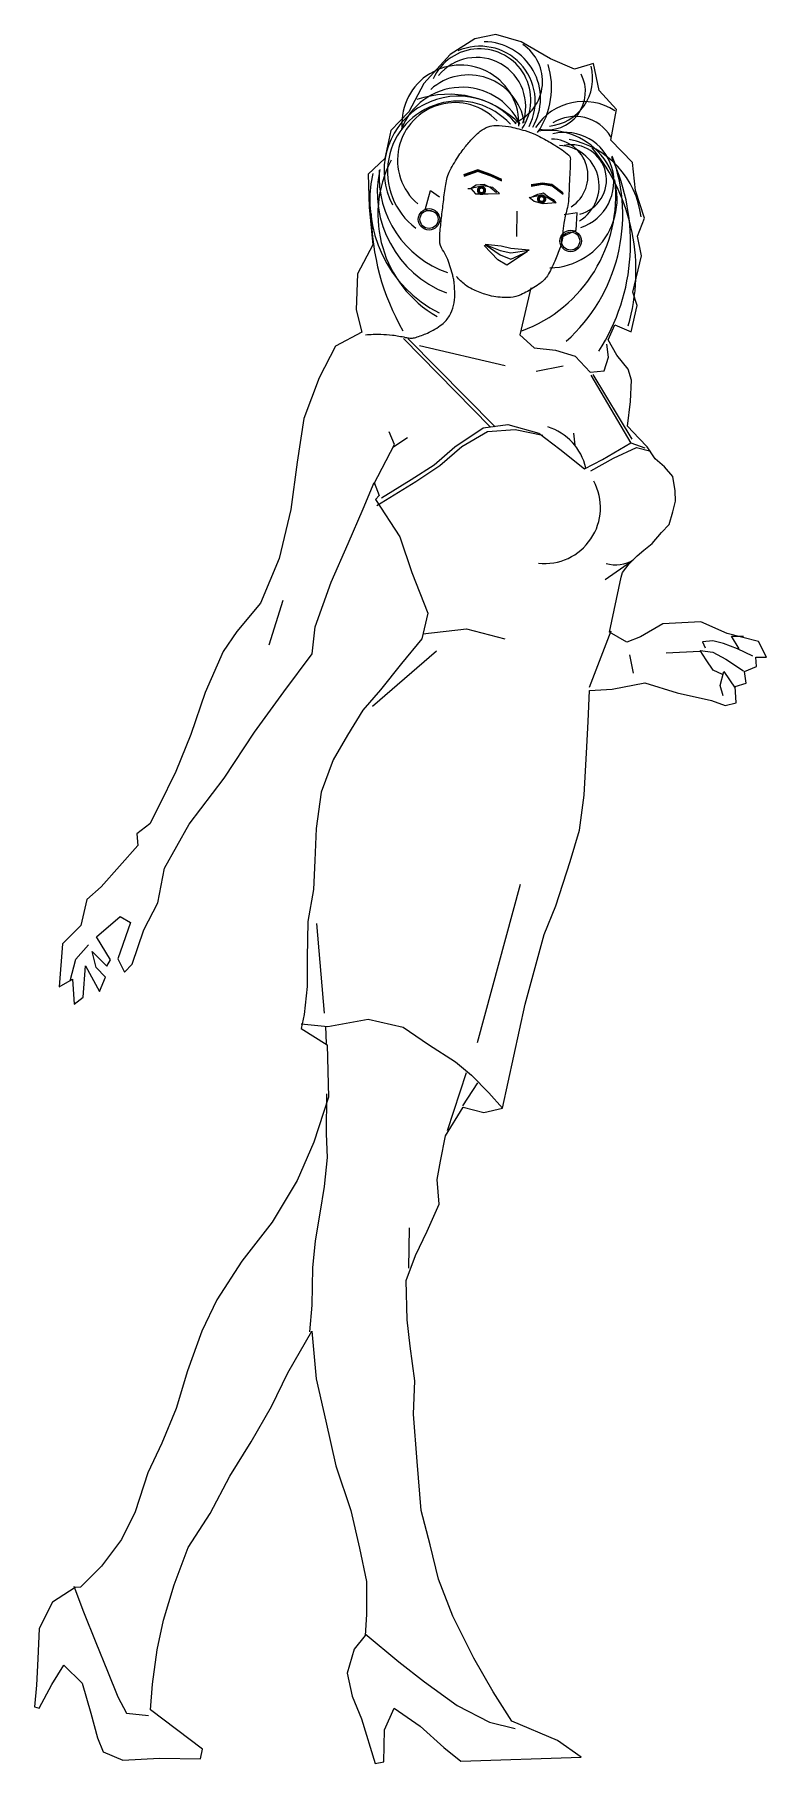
# Model space of a CAD drawing. Extents: x 139.24 to 139.95, y 60.03 to 61.7.
import ezdxf

# ---------------------------------------------------------------- set-up
doc = ezdxf.new("R2010")
doc.units = 0
doc.layers.get('0').update_dxf_attribs({"linetype": 'CONTINUOUS'})

msp = doc.modelspace()

# ---------------------------------------------------------------- linework, layer by layer
for p, q in [((139.5967, 61.4099), (139.6808, 61.324)), ((139.7512, 61.383), (139.7253, 61.3778)), ((139.778, 61.3743), (139.8168, 61.3084)), ((139.8174, 61.1934), (139.7919, 61.1757)), ((139.5666, 61.0531), (139.6286, 61.1068)), ((139.6684, 60.727), (139.71, 60.8805)), ((139.5202, 60.7555), (139.5127, 60.8426)), ((139.5222, 60.7261), (139.5213, 60.7426))]:
    msp.add_line(p, q)
for points in [[(139.6444, 60.1707), (139.6307, 60.2067), (139.6225, 60.2399), (139.6139, 60.2734), (139.61, 60.3208), (139.6064, 60.3668), (139.6076, 60.3989), (139.6033, 60.4327), (139.6002, 60.4581), (139.5994, 60.4962), (139.6082, 60.5205), (139.6195, 60.5441), (139.6311, 60.5702), (139.6292, 60.5943), (139.6324, 60.6121), (139.6374, 60.6367), (139.6546, 60.6645), (139.6745, 60.6592), (139.6926, 60.6633), (139.7144, 60.7642), (139.7328, 60.8317), (139.7441, 60.8595), (139.758, 60.9027), (139.7672, 60.933), (139.7716, 60.9671), (139.7742, 61.0138), (139.7757, 61.0385), (139.777, 61.0685), (139.7989, 61.0698), (139.8306, 61.0759), (139.8619, 61.0663), (139.8951, 61.0588), (139.9083, 61.0539), (139.919, 61.0566), (139.9181, 61.0722), (139.9286, 61.0757), (139.9269, 61.0868), (139.9387, 61.0916), (139.9381, 61.1007), (139.9482, 61.1007), (139.9406, 61.116), (139.9103, 61.1238), (139.8846, 61.1351), (139.848, 61.1332), (139.8263, 61.1205), (139.813, 61.1153), (139.7961, 61.1251), (139.8075, 61.1784), (139.8089, 61.1829), (139.8152, 61.1912), (139.8232, 61.1989), (139.8295, 61.2045), (139.8376, 61.211), (139.8467, 61.2218), (139.854, 61.2294), (139.8576, 61.2416), (139.8601, 61.252), (139.8598, 61.2622), (139.8575, 61.2761), (139.8494, 61.2852), (139.8404, 61.2932), (139.8328, 61.3048), (139.8249, 61.3128), (139.8138, 61.3247), (139.8167, 61.3488), (139.8175, 61.3693), (139.8144, 61.3802), (139.8033, 61.3937), (139.795, 61.4085), (139.8014, 61.4231), (139.8171, 61.4164), (139.8231, 61.4418), (139.8187, 61.4547), (139.8272, 61.4899), (139.8234, 61.509), (139.8302, 61.5264), (139.8213, 61.5533), (139.8186, 61.5805), (139.7974, 61.6022), (139.8031, 61.6318), (139.7862, 61.6503), (139.7808, 61.6766), (139.7622, 61.6711), (139.739, 61.6809), (139.7108, 61.6974), (139.6862, 61.7045), (139.6658, 61.7004), (139.6418, 61.6852), (139.6165, 61.6572), (139.6018, 61.6297), (139.5843, 61.6114), (139.5785, 61.5845), (139.5624, 61.5693), (139.5633, 61.5372), (139.567, 61.5006), (139.5522, 61.4725), (139.5509, 61.4377), (139.5564, 61.416), (139.5309, 61.4025), (139.515, 61.3715), (139.5002, 61.3323), (139.4937, 61.2898), (139.4876, 61.2439), (139.4762, 61.1966), (139.4582, 61.153), (139.4353, 61.1256), (139.422, 61.1062), (139.4044, 61.0665), (139.3906, 61.0259), (139.3761, 60.99), (139.3596, 60.9563), (139.3508, 60.9393), (139.3382, 60.9296), (139.3392, 60.9181), (139.3038, 60.8782), (139.2898, 60.8658), (139.2841, 60.8407), (139.2665, 60.8227), (139.2632, 60.7812), (139.2761, 60.7884), (139.2778, 60.7644), (139.2865, 60.7709), (139.2887, 60.8013), (139.3022, 60.7764), (139.3079, 60.7904), (139.2989, 60.7998), (139.2951, 60.8152), (139.3093, 60.8012), (139.3128, 60.8071), (139.2993, 60.8295), (139.3221, 60.8492), (139.3321, 60.8435), (139.3198, 60.8081), (139.3263, 60.7952), (139.3337, 60.8031), (139.345, 60.8365), (139.3587, 60.8626), (139.3652, 60.8963), (139.3891, 60.9387), (139.4228, 60.9835), (139.4522, 61.028), (139.4807, 61.0672), (139.5081, 61.104), (139.511, 61.1301), (139.5266, 61.1736), (139.5432, 61.2111), (139.5576, 61.2445), (139.5682, 61.2702), (139.573, 61.2577), (139.5695, 61.2535), (139.593, 61.2176), (139.6046, 61.183), (139.6202, 61.1435), (139.6145, 61.1184), (139.5948, 61.0945), (139.5745, 61.0691), (139.5573, 61.0494), (139.5425, 61.0251), (139.5285, 61.0011), (139.5168, 60.9698), (139.5121, 60.9346), (139.5109, 60.9036), (139.5094, 60.8754), (139.504, 60.8444), (139.5035, 60.8092), (139.5033, 60.7813), (139.5004, 60.7542), (139.4975, 60.7406), (139.5228, 60.7248), (139.524, 60.6742), (139.5098, 60.6304), (139.4936, 60.5933), (139.4694, 60.5529), (139.4402, 60.5151), (139.416, 60.4776), (139.4012, 60.447), (139.3874, 60.4088), (139.3764, 60.3722), (139.3627, 60.3384), (139.3489, 60.3099), (139.3369, 60.2721), (139.3235, 60.245), (139.3042, 60.2193), (139.2839, 60.1988), (139.2787, 60.1985), (139.2567, 60.1843), (139.2439, 60.1589), (139.2424, 60.1293), (139.2412, 60.1038), (139.2393, 60.0829), (139.2439, 60.0815), (139.2559, 60.1045), (139.2678, 60.1232), (139.2855, 60.1057), (139.2938, 60.0768), (139.3002, 60.0527), (139.3057, 60.0391), (139.3249, 60.0313), (139.3604, 60.0332), (139.4001, 60.0323), (139.4019, 60.0417), (139.3516, 60.08), (139.3534, 60.105), (139.3582, 60.1381), (139.3642, 60.167), (139.3745, 60.2011), (139.3882, 60.2373), (139.4093, 60.2703), (139.4283, 60.3064), (139.4491, 60.3398), (139.4688, 60.3741), (139.4847, 60.4069), (139.5079, 60.4472), (139.5121, 60.4008), (139.5214, 60.3599), (139.5312, 60.3166), (139.5456, 60.2731), (139.5542, 60.2368), (139.561, 60.2043), (139.5608, 60.1723), (139.5596, 60.1521), (139.5488, 60.1389), (139.542, 60.1155), (139.5468, 60.0932), (139.5561, 60.0713), (139.5691, 60.028), (139.5775, 60.0296), (139.5783, 60.0607), (139.5875, 60.0815), (139.6128, 60.064), (139.6357, 60.0433), (139.6523, 60.0303), (139.7688, 60.0342), (139.7459, 60.0501), (139.7017, 60.0691), (139.6835, 60.0974), (139.6648, 60.1299)], [(139.6896, 61.5505), (139.6833, 61.5561), (139.6739, 61.5579), (139.662, 61.5551), (139.6665, 61.5502), (139.6787, 61.5502)], [(139.7184, 61.5465), (139.7303, 61.5492), (139.7379, 61.5454), (139.7446, 61.5412), (139.732, 61.5405), (139.7233, 61.5427)]]:
    msp.add_lwpolyline(points, close=True)
msp.add_lwpolyline([(139.5598, 61.4135, -0.020284), (139.5747, 61.4139, -0.026411), (139.586, 61.4131, -0.02537), (139.5984, 61.4109, 0.052201), (139.6044, 61.4102, 0.079649), (139.6085, 61.4108, 0.0274), (139.6198, 61.415, 0.064224), (139.6339, 61.4235, 0.095562), (139.6412, 61.4319, 0.067457), (139.6452, 61.4419, 0.068453), (139.6464, 61.4525, 0.015418), (139.6459, 61.4635, 0.036407), (139.6451, 61.4681, 0.010682), (139.6441, 61.4721, 0.005072), (139.6417, 61.4804, 0.071926), (139.6345, 61.4958, -0.136143), (139.6318, 61.5044, -0.027759), (139.6319, 61.5103, -0.010924), (139.6333, 61.525, -0.00111), (139.6351, 61.5403, -0.00196), (139.6362, 61.549, -0.007774), (139.6374, 61.5572, -0.008885), (139.6387, 61.5643, -0.066599), (139.641, 61.5711, -0.028416), (139.6492, 61.5856, -0.018952), (139.6536, 61.5918, -0.012602), (139.6608, 61.6008, -0.049379), (139.6711, 61.6108, -0.081142), (139.6787, 61.6151, -0.084835), (139.6862, 61.6164, -0.051244), (139.6985, 61.6153, -0.023778), (139.7144, 61.6114, -0.035158), (139.7247, 61.6075, -0.017377), (139.7319, 61.6038, -0.010628), (139.7434, 61.5972, -0.036371), (139.757, 61.5876, -0.213264), (139.7583, 61.585, -0.017518), (139.7583, 61.5823, -0.004541), (139.7579, 61.5718, -0.001839), (139.7567, 61.547, -0.010771), (139.7564, 61.5428, -0.040879), (139.755, 61.535, 0.023639), (139.7521, 61.5216, 0.026713), (139.751, 61.5114, -0.033216), (139.7499, 61.5031, -0.04038), (139.7485, 61.4981, -0.014672), (139.7432, 61.4847, -0.028256), (139.7361, 61.4707, -0.074544), (139.7323, 61.466, -0.029759), (139.7294, 61.4636, -0.014016), (139.7228, 61.4591, -0.017969), (139.7169, 61.4555, -0.01677), (139.7102, 61.4522, -0.093125), (139.7004, 61.4497, -0.057692), (139.6842, 61.4505, -0.039623), (139.6756, 61.4527, -0.026334), (139.6632, 61.4576, -0.062157), (139.6565, 61.4617, -0.041541), (139.6479, 61.4699)], format="xyb")
for points in [[(139.6918, 61.5639), (139.6814, 61.5688), (139.6686, 61.5734), (139.6549, 61.5686)], [(139.692, 61.5629), (139.6816, 61.5679), (139.6688, 61.5724), (139.6551, 61.5676)], [(139.692, 61.5623), (139.6816, 61.5673), (139.6688, 61.5718), (139.6551, 61.567)], [(139.6294, 61.5316), (139.6176, 61.5345), (139.623, 61.5532), (139.6316, 61.5473)], [(139.6869, 61.5509), (139.6806, 61.5563), (139.6748, 61.559), (139.667, 61.5586), (139.6617, 61.5548), (139.659, 61.555)], [(139.7192, 61.5461), (139.7268, 61.5498), (139.7323, 61.5509), (139.7362, 61.5477), (139.7416, 61.5446), (139.7444, 61.5415)], [(139.7203, 61.5592), (139.7312, 61.5609), (139.7405, 61.5594), (139.751, 61.5513)], [(139.7205, 61.5582), (139.7314, 61.5599), (139.7408, 61.5585), (139.7512, 61.5504)], [(139.7205, 61.5576), (139.7314, 61.5594), (139.7408, 61.5579), (139.7512, 61.5498)], [(139.7065, 61.5333), (139.7061, 61.5086)], [(139.7489, 61.5077), (139.7639, 61.5149), (139.765, 61.5316), (139.7522, 61.5296)], [(139.6757, 61.5011), (139.6903, 61.4951), (139.7007, 61.4929), (139.7185, 61.4953), (139.7007, 61.4971), (139.6914, 61.4992), (139.6757, 61.5011), (139.6902, 61.4909), (139.7007, 61.4866), (139.7167, 61.4942), (139.6969, 61.4808), (139.6881, 61.486), (139.6747, 61.5)], [(139.72, 61.4589), (139.7094, 61.4134), (139.7232, 61.4008), (139.7438, 61.3986), (139.7629, 61.3926), (139.7774, 61.3772), (139.7911, 61.3785), (139.7953, 61.3917), (139.7936, 61.4043)], [(139.6009, 61.4098), (139.6856, 61.324)], [(139.6122, 61.4029), (139.6951, 61.3836)], [(139.7802, 61.3748), (139.8179, 61.3121)], [(139.5679, 61.2685), (139.5879, 61.3071), (139.5828, 61.3193)], [(139.5708, 61.2477), (139.6087, 61.2711), (139.6318, 61.2867), (139.6531, 61.3049), (139.6781, 61.3197), (139.7049, 61.3214), (139.7317, 61.3162)], [(139.5755, 61.2553), (139.6041, 61.2732), (139.6265, 61.2874), (139.6464, 61.3047), (139.674, 61.323), (139.6978, 61.3264), (139.7277, 61.3179), (139.7482, 61.3025), (139.7721, 61.2835), (139.7896, 61.2925), (139.8168, 61.3087), (139.8304, 61.3037)], [(139.5865, 61.3043), (139.6004, 61.3137)], [(139.778, 61.2815), (139.8002, 61.2937), (139.8224, 61.3041), (139.8363, 61.3006)], [(139.4667, 61.1126), (139.4802, 61.156)], [(139.6155, 61.1233), (139.6577, 61.1283), (139.695, 61.1187)], [(139.777, 61.0716), (139.7978, 61.1262)], [(139.935, 61.1018), (139.9204, 61.1089), (139.9068, 61.1141), (139.8963, 61.1166), (139.8863, 61.1156), (139.889, 61.1097)], [(139.9218, 61.1089), (139.9145, 61.121), (139.926, 61.121)], [(139.8195, 61.0853), (139.8161, 61.1031)], [(139.8838, 61.1063), (139.851, 61.1046)], [(139.9056, 61.0839), (139.8966, 61.0881), (139.89, 61.0982), (139.8842, 61.1073), (139.8963, 61.1055), (139.9088, 61.0988), (139.9259, 61.0875)], [(139.9065, 61.0632), (139.9035, 61.0734), (139.907, 61.0869), (139.9181, 61.0708)], [(139.2737, 60.787), (139.2794, 60.808), (139.2916, 60.8218)], [(139.4976, 60.7451), (139.5233, 60.7425), (139.5624, 60.7497), (139.5965, 60.7418), (139.6208, 60.725), (139.6472, 60.7084), (139.6624, 60.6955), (139.6795, 60.6783), (139.6926, 60.6633)], [(139.6392, 60.6416), (139.6576, 60.6979)], [(139.5061, 60.4465), (139.5083, 60.4725), (139.5089, 60.5085), (139.5114, 60.5349), (139.5161, 60.5617), (139.52, 60.5875), (139.523, 60.6157), (139.5221, 60.6384), (139.5223, 60.6774)], [(139.6542, 60.6656), (139.6687, 60.6881)], [(139.6019, 60.5083), (139.6025, 60.5473)], [(139.2773, 60.1999), (139.2866, 60.1751), (139.2986, 60.1453), (139.31, 60.1174), (139.3199, 60.0927), (139.3282, 60.0766), (139.3498, 60.0744)], [(139.5596, 60.1538), (139.5922, 60.1264), (139.6169, 60.1072), (139.6488, 60.084), (139.6801, 60.0681), (139.7049, 60.0617)]]:
    msp.add_lwpolyline(points)
at = {"const_width": 0.00288}
for points in [[(139.6692, 61.5534, 1), (139.6753, 61.5534, 1)], [(139.7274, 61.545, 1), (139.7336, 61.545, 1)]]:
    msp.add_lwpolyline(points, format="xyb", close=True, dxfattribs=at)
for centre, radius in [((139.6214, 61.5253), 0.0104), ((139.6214, 61.5253), 0.00877), ((139.7586, 61.5043), 0.0104), ((139.7586, 61.5043), 0.00877)]:
    msp.add_circle(centre, radius)
for centre, radius, start, end in [((139.6745, 61.6427), 0.0549, 329.5344, 89.6611), ((139.6705, 61.6411), 0.0496, 326.2181, 155.5131), ((139.6675, 61.6347), 0.0476, 340.0893, 140.7085), ((139.6709, 61.6398), 0.0534, 332.8195, 113.7701), ((139.6883, 61.6591), 0.0431, 292.7824, 56.3386), ((139.6518, 61.6182), 0.0567, 357.5572, 183.3533), ((139.6597, 61.6107), 0.0547, 9.1209, 132.0707), ((139.6633, 61.653), 0.0768, 325.5394, 17.135), ((139.7357, 61.6492), 0.0372, 258.8731, 27.1805), ((139.7335, 61.662), 0.0464, 275.655, 14.7879), ((139.6532, 61.591), 0.0624, 25.768, 159.6228), ((139.6407, 61.5508), 0.0958, 44.2062, 108.9193), ((139.6499, 61.5728), 0.072, 38.9484, 207.6097), ((139.6496, 61.5716), 0.0684, 42.2383, 233.1962), ((139.6466, 61.5828), 0.0557, 43.0205, 229.719), ((139.7712, 61.5839), 0.0557, 57.162, 146.6641), ((139.7629, 61.5847), 0.0404, 30.9533, 122.0095), ((139.7369, 61.5449), 0.0667, 271.4257, 98.0807), ((139.7397, 61.5675), 0.0357, 303.0874, 89.4884), ((139.7531, 61.5622), 0.0474, 288.7498, 104.1921), ((139.7469, 61.5576), 0.0393, 301.3435, 88.8667), ((139.7592, 61.5635), 0.0341, 283.824, 101.3609), ((139.7403, 61.5173), 0.0872, 6.8523, 78.7471), ((139.686, 61.5301), 0.1141, 152.6209, 240.179), ((139.6444, 61.5298), 0.1647, 311.8953, 20.1851), ((139.6323, 61.475), 0.1896, 343.7822, 39.14), ((139.6205, 61.5027), 0.1962, 327.5222, 24.8873), ((139.6866, 61.5438), 0.1225, 167.6848, 243.1106), ((139.6761, 61.5517), 0.1048, 167.9593, 248.8912), ((139.6717, 61.567), 0.0987, 176.4663, 250.8576), ((139.6624, 61.5482), 0.1399, 290.4539, 6.3601), ((139.7962, 61.5321), 0.2307, 180.306, 209.8903), ((139.7207, 61.2726), 0.0538, 12.3558, 73.0368), ((139.9356, 61.3314), 0.1748, 184.4092, 188.2847), ((139.7332, 61.2458), 0.0543, 263.887, 28.275), ((139.8024, 61.2212), 0.031, 252.3494, 303.4074)]:
    msp.add_arc(centre, radius, start, end)

doc.saveas('drawing.dxf')
